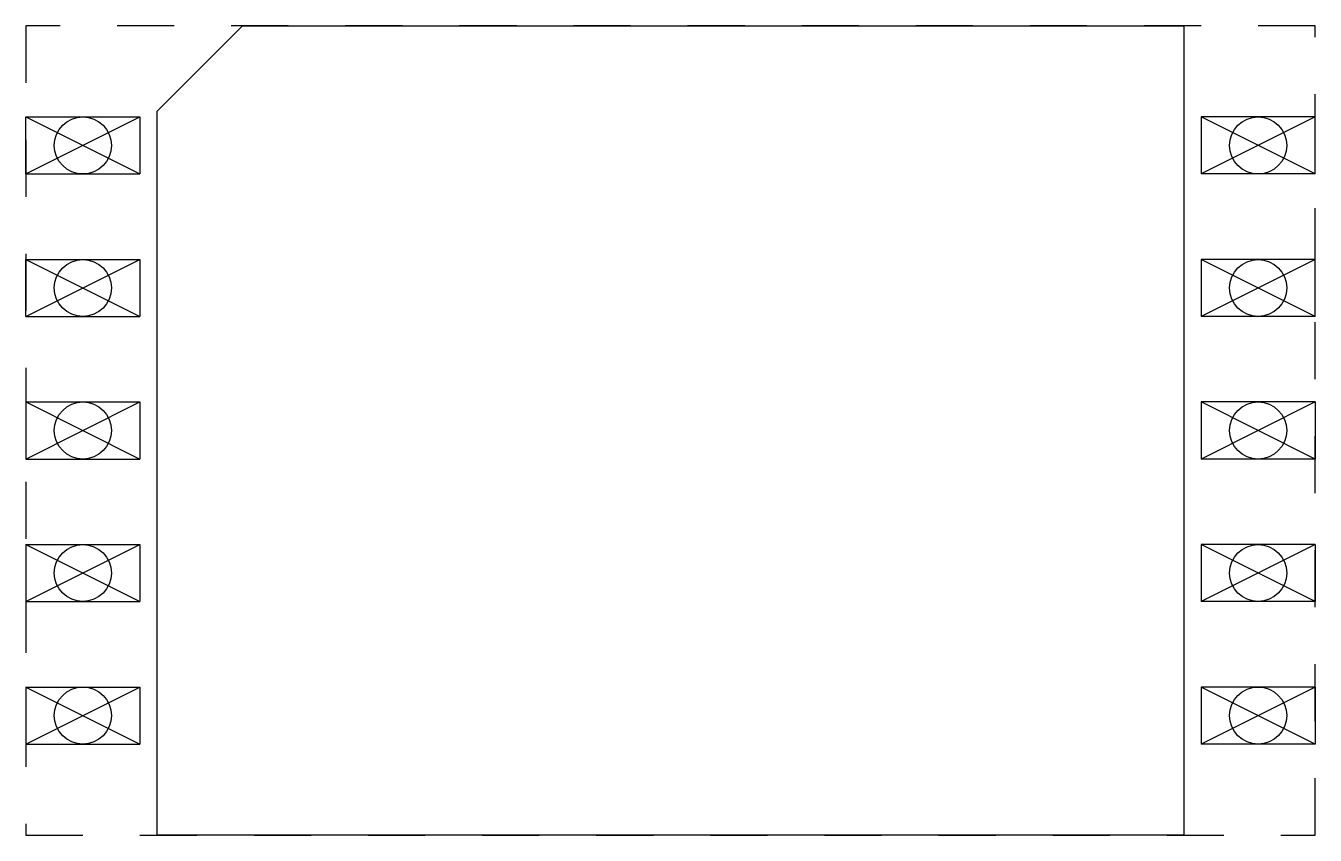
# Model space of a CAD drawing. Extents: x 0 to 22.6, y -14.2 to 0.
import ezdxf

# ---------------------------------------------------------------- set-up
doc = ezdxf.new("R2010")
doc.units = 0
doc.linetypes.add('虚线', pattern=[2, 1, -1])
for name, color, linetype in [('粗实线层', 7, 'CONTINUOUS'), ('细实线层', 7, 'CONTINUOUS'), ('虚线层', 6, '虚线')]:
    doc.layers.add(name, color=color, linetype=linetype)

msp = doc.modelspace()

# ---------------------------------------------------------------- linework, layer by layer
at = {"layer": '粗实线层'}
for p, q in [((3.8, 0), (2.3, -1.5)), ((3.8, 0), (20.3, 0)), ((20.3, 0), (20.3, -14.2)), ((2.3, -14.2), (2.3, -1.5)), ((20.3, -14.2), (2.3, -14.2))]:
    msp.add_line(p, q, dxfattribs=at)
at = {"layer": '细实线层'}
for p, q in [((0, -1.6), (2, -1.6)), ((0, -2.6), (0, -1.6)), ((0, -2.6), (2, -1.6)), ((0, -1.6), (2, -2.6)), ((2, -1.6), (2, -2.6)), ((22.6, -1.6), (20.6, -1.6)), ((22.6, -2.6), (20.6, -1.6)), ((22.6, -1.6), (20.6, -2.6)), ((20.6, -1.6), (20.6, -2.6)), ((22.6, -2.6), (22.6, -1.6)), ((0, -2.6), (2, -2.6)), ((22.6, -2.6), (20.6, -2.6)), ((0, -4.1), (2, -4.1)), ((0, -5.1), (0, -4.1)), ((0, -5.1), (2, -4.1)), ((0, -4.1), (2, -5.1)), ((2, -4.1), (2, -5.1)), ((22.6, -4.1), (20.6, -4.1)), ((22.6, -5.1), (20.6, -4.1)), ((22.6, -4.1), (20.6, -5.1)), ((20.6, -4.1), (20.6, -5.1)), ((22.6, -5.1), (22.6, -4.1)), ((0, -5.1), (2, -5.1)), ((22.6, -5.1), (20.6, -5.1)), ((0, -6.6), (2, -6.6)), ((0, -6.6), (0, -7.6)), ((0, -6.6), (2, -7.6)), ((0, -7.6), (2, -6.6)), ((2, -6.6), (2, -7.6)), ((22.6, -6.6), (20.6, -6.6)), ((22.6, -6.6), (20.6, -7.6)), ((22.6, -7.6), (20.6, -6.6)), ((20.6, -6.6), (20.6, -7.6)), ((22.6, -6.6), (22.6, -7.6)), ((0, -7.6), (2, -7.6)), ((22.6, -7.6), (20.6, -7.6)), ((0, -9.1), (2, -9.1)), ((0, -9.1), (0, -10.1)), ((0, -9.1), (2, -10.1)), ((0, -10.1), (2, -9.1)), ((2, -9.1), (2, -10.1)), ((22.6, -9.1), (20.6, -9.1)), ((22.6, -9.1), (20.6, -10.1)), ((22.6, -10.1), (20.6, -9.1)), ((20.6, -9.1), (20.6, -10.1)), ((22.6, -9.1), (22.6, -10.1)), ((0, -10.1), (2, -10.1)), ((22.6, -10.1), (20.6, -10.1)), ((0, -11.6), (2, -11.6)), ((0, -11.6), (0, -12.6)), ((0, -11.6), (2, -12.6)), ((0, -12.6), (2, -11.6)), ((2, -11.6), (2, -12.6)), ((22.6, -11.6), (20.6, -11.6)), ((22.6, -11.6), (20.6, -12.6)), ((22.6, -12.6), (20.6, -11.6)), ((20.6, -11.6), (20.6, -12.6)), ((22.6, -11.6), (22.6, -12.6)), ((0, -12.6), (2, -12.6)), ((22.6, -12.6), (20.6, -12.6))]:
    msp.add_line(p, q, dxfattribs=at)
for centre in [(1, -2.1), (21.6, -2.1), (1, -4.6), (21.6, -4.6), (1, -7.1), (21.6, -7.1), (1, -9.6), (21.6, -9.6), (1, -12.1), (21.6, -12.1)]:
    msp.add_circle(centre, 0.5, dxfattribs=at)
at = {"layer": '虚线层'}
msp.add_lwpolyline([(0, 0), (0, -14.2), (22.6, -14.2), (22.6, 0)], close=True, dxfattribs=at)

doc.saveas('drawing.dxf')
